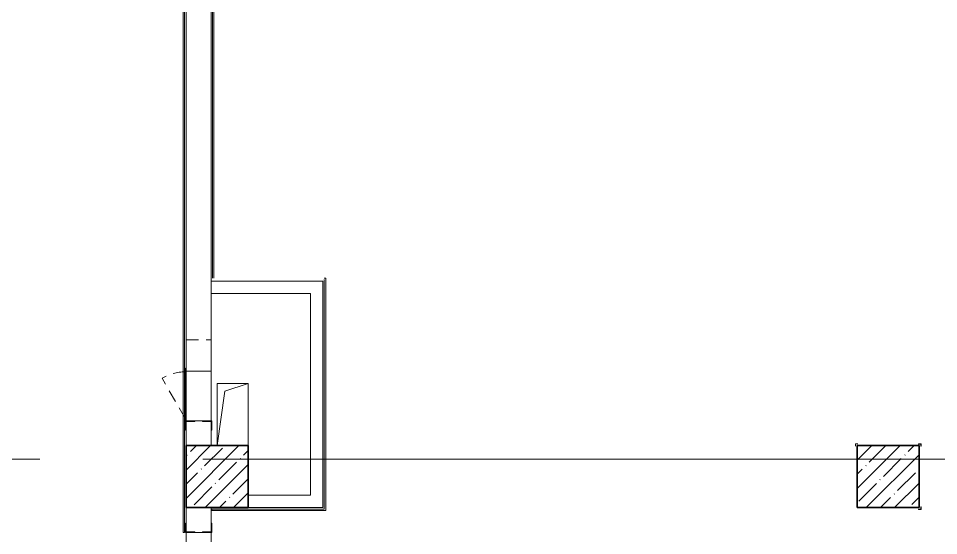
# Model space of a CAD drawing. Header units: millimetres. Extents: x 5993 to 95364, y 94667 to 143522.
# Drawn here: x 48022 to 48625, y 117819 to 118158 of the extents above; entities that cross this region are included whole.
import ezdxf

# ---------------------------------------------------------------- set-up
doc = ezdxf.new("R2010")
doc.units = ezdxf.units.MM
for name, pattern in [('200_ШТРИХ_ш1п0_6_', [160, 100, -60]), ('50_200_ШТРИХ_1Т_ш5_п1_п1_', [1400, 1000, -200, 0, -200]), ('Штрих короткий', [300, 150, -150])]:
    doc.linetypes.add(name, pattern=pattern)
for name, color, linetype, lineweight in [('0-2', 7, 'Continuous', 9), ('S-GRID-____-OTLN-1', 7, '50_200_ШТРИХ_1Т_ш5_п1_п1_', 9), ('Несущие колонны', 7, 'Continuous', 9), ('Несущие колонны-1', 7, 'Continuous', 35), ('Обобщенные модели', 7, 'Continuous', 9), ('Окна', 7, 'Continuous', 9), ('Открывание в плане-2', 7, '200_ШТРИХ_ш1п0_6_', 9), ('Перемычка-1', 7, 'Штрих короткий', 9), ('Перемычка_Пунктирные линии-1', 7, '200_ШТРИХ_ш1п0_6_', 9), ('Стены', 7, 'Continuous', 9), ('Стены-1', 7, 'Continuous', 13)]:
    doc.layers.add(name, color=color, linetype=linetype, lineweight=lineweight)

# ---------------------------------------------------------------- blocks, each defined once
blk = doc.blocks.new('BSC_Колонна _Прямоугольная - 500х500-V48-АИ2_01_План напольных покрытий и плинтусов 1го этажа _Часть 1_')
at = {"layer": 'Несущие колонны'}
h = blk.add_hatch(dxfattribs=at)
h.set_pattern_fill('FP_71', color=256, style=0, pattern_type=2)
h.set_pattern_definition([(45, (-85500, -48000), (-114.04925, 114.04925), []), (45, (-85385.95, -48000), (-114.04925, 114.04925), [201.613, -40.323, 3.353, -36.97])])
h.paths.add_polyline_path([(-250, -250), (250, -250), (250, 250), (-250, 250), (-250, -36.9)], flags=0)
at = {"layer": 'Несущие колонны-1'}
for p, q in [((250, 250), (-250, 250)), ((-250, 250), (-250, -250)), ((250, -250), (250, 250)), ((-250, -250), (250, -250))]:
    blk.add_line(p, q, dxfattribs=at)
blk = doc.blocks.new('BSC_Колонна _Прямоугольная - 500х500-V127-АИ2_01_План напольных покрытий и плинтусов 1го этажа _Часть 1_')
at = {"layer": 'Несущие колонны'}
h = blk.add_hatch(dxfattribs=at)
h.set_pattern_fill('FP_160', color=256, style=0, pattern_type=2)
h.set_pattern_definition([(45, (-80100, -48000), (-114.04925, 114.04925), []), (45, (-79985.95, -48000), (-114.04925, 114.04925), [201.613, -40.323, 3.353, -36.97])])
h.paths.add_polyline_path([(-250, -250), (250, -250), (250, 250), (-250, 250), (-250, -36.9)], flags=0)
at = {"layer": 'Несущие колонны-1'}
for p, q in [((250, 250), (-250, 250)), ((-250, 250), (-250, -250)), ((250, -250), (250, 250)), ((-250, -250), (250, -250))]:
    blk.add_line(p, q, dxfattribs=at)
blk = doc.blocks.new('AR_Отверстие Ниша - Лючок-32405162-АИ2_01_План напольных покрытий и плинтусов 1го этажа _Часть 1_')
at = {"layer": 'Окна'}
for p, q in [((200, 100), (-200, 100)), ((-200, 100), (-200, -100)), ((200, -31), (200, 31)), ((-200, -100), (200, -100))]:
    blk.add_line(p, q, dxfattribs=at)
blk = doc.blocks.new('Л_Общий_Лючок - Лючок-V200-АИ2_01_План напольных покрытий и плинтусов 1го этажа _Часть 1_')
at = {"layer": 'Окна'}
for p, q in [((424, 6), (0, 6)), ((400, 0), (424, 0)), ((424, 6), (424, 0))]:
    blk.add_line(p, q, dxfattribs=at)
at = {"layer": 'Открывание в плане-2'}
blk.add_line((16.4, 6), (342, 194), dxfattribs=at)
blk.add_arc((6, 0), 388, 0.89053, 30, dxfattribs=at)
blk = doc.blocks.new('АР_Перемычка1 - АР_Перемычка 2-29791561-АИ2_01_План напольных покрытий и плинтусов 1го этажа _Часть 1_')
at = {"layer": 'Перемычка_Пунктирные линии-1'}
for p, q in [((-250, 100), (0, 100)), ((-250, -100), (-250, 100)), ((-250, -100), (0, -100))]:
    blk.add_line(p, q, dxfattribs=at)
blk = doc.blocks.new('Фахверк_СКБ_Уголок - 200_4010-27904266-АИ2_01_План напольных покрытий и плинтусов 1го этажа _Часть 1_')
at = {"layer": 'Обобщенные модели'}
for p, q in [((125, 156), (50, 156)), ((50, 156), (50, 150)), ((50, 150), (119, 150)), ((119, 150), (119, 81)), ((125, 81), (125, 156)), ((119, 81), (125, 81)), ((125, 19), (119, 19)), ((119, 19), (119, -50)), ((125, -56), (125, 19)), ((119, -50), (50, -50)), ((50, -50), (50, -56)), ((50, -56), (125, -56))]:
    blk.add_line(p, q, dxfattribs=at)
blk = doc.blocks.new('AR_Отверстие прямоугольное _в плите_ - AR_Отверстие прямоугольное _в плите_-30459229-АИ2_01_План напольных покрытий и плинтусов 1го этажа _Часть 1_')
at = {"layer": 'Обобщенные модели'}
for p, q in [((125, 250), (-125, 250)), ((-125, 250), (-125, -250)), ((-62.5, 187.5), (125, 250)), ((125, -250), (125, 250)), ((-125, -250), (-62.5, 187.5))]:
    blk.add_line(p, q, dxfattribs=at)
blk = doc.blocks.new('Фахверк_СКБ_Уголок - 200_4010_1-27904896-АИ2_01_План напольных покрытий и плинтусов 1го этажа _Часть 1_')
at = {"layer": 'Обобщенные модели'}
for p, q in [((200, 156), (125, 156)), ((125, 156), (125, 81)), ((131, 81), (131, 150)), ((131, 150), (200, 150)), ((200, 150), (200, 156)), ((125, 81), (131, 81)), ((131, 19), (125, 19)), ((125, 19), (125, -56)), ((131, -50), (131, 19)), ((125, -56), (200, -56)), ((200, -50), (131, -50)), ((200, -56), (200, -50))]:
    blk.add_line(p, q, dxfattribs=at)
blk = doc.blocks.new('Проем_Дверь_Прямоугольный - 2250х2800h_витражные проемы-35232448-АИ2_01_План напольных покрытий и плинтусов 1го этажа _Часть 1_')
at = {"layer": 'Перемычка-1'}
for p, q in [((1125, 100), (-1125, 100)), ((1125, -100), (-1125, -100))]:
    blk.add_line(p, q, dxfattribs=at)
blk = doc.blocks.new('АР_Перемычка - АР_Перемычка-35232491-АИ2_01_План напольных покрытий и плинтусов 1го этажа _Часть 1_')
at = {"layer": 'Обобщенные модели'}
blk.add_line((0, -100), (9, -100), dxfattribs=at)
at = {"layer": 'Перемычка_Пунктирные линии-1'}
for p, q in [((0, 100), (2250, 100)), ((0, -100), (0, 100)), ((2250, 31), (2250, -31)), ((0, -100), (2250, -100))]:
    blk.add_line(p, q, dxfattribs=at)

msp = doc.modelspace()

# ---------------------------------------------------------------- linework, layer by layer
at = {"layer": 'S-GRID-____-OTLN-1', "color": 251, "lineweight": 15, "ltscale": 0.6, "true_color": 0x636466}
for p in [(47302.85, 117868.74), (47436.25, 117868.74)]:
    msp.add_line(p, (49173.9, 117868.74), dxfattribs=at)
at = {"layer": 'Обобщенные модели'}
for p, q in [((48572.12, 117878.93), (48570.5, 117878.93)), ((48570.5, 117878.93), (48570.5, 117877.3)), ((48570.5, 117877.3), (48570.66, 117877.3)), ((48570.66, 117877.3), (48570.66, 117878.76)), ((48570.66, 117878.76), (48572.12, 117878.76)), ((48572.12, 117878.76), (48572.12, 117878.93)), ((48611.85, 117878.84), (48611.85, 117878.68)), ((48613.47, 117878.84), (48611.85, 117878.84)), ((48611.85, 117878.68), (48613.31, 117878.68)), ((48613.31, 117878.68), (48613.31, 117877.22)), ((48613.31, 117877.22), (48613.47, 117877.22)), ((48613.47, 117877.22), (48613.47, 117878.84)), ((48613.48, 117837.5), (48613.31, 117837.5)), ((48613.31, 117837.5), (48613.31, 117836.03)), ((48613.48, 117835.87), (48613.48, 117837.5)), ((48613.31, 117836.03), (48611.85, 117836.03)), ((48611.85, 117836.03), (48611.85, 117835.87)), ((48611.85, 117835.87), (48613.48, 117835.87))]:
    msp.add_line(p, q, dxfattribs=at)
at = {"layer": 'Стены'}
for p, q in [((48130.23, 117820.73), (48130.23, 118386.43)), ((48131.12, 118386.43), (48131.12, 117820.73)), ((48149.36, 117987.43), (48149.36, 118238.94)), ((48150.25, 118238.04), (48150.25, 117987.43)), ((48223.51, 117987.43), (48222.61, 117987.43)), ((48222.61, 117836.03), (48222.61, 117986.53)), ((48223.51, 117987.43), (48223.51, 117835.14)), ((48148.87, 117836.03), (48222.61, 117836.03)), ((48148.87, 117835.14), (48148.87, 117836.03)), ((48223.51, 117835.14), (48148.87, 117835.14)), ((48130.23, 117820.73), (48131.12, 117820.73))]:
    msp.add_line(p, q, dxfattribs=at)
at = {"layer": 'Стены-1'}
for p, q in [((48132.1, 118262.38), (48132.1, 117928.5)), ((48148.38, 117926.54), (48148.38, 118264.33)), ((48221.64, 117985.55), (48148.38, 117985.55)), ((48148.38, 117985.55), (48148.38, 117977.42)), ((48221.64, 117977.42), (48221.64, 117985.55)), ((48148.38, 117977.42), (48213.5, 117977.42)), ((48213.5, 117977.42), (48213.5, 117845.15)), ((48221.64, 117837.01), (48221.64, 117977.42)), ((48132.1, 117887.88), (48132.1, 117877.71)), ((48148.38, 117877.71), (48148.38, 117887.88)), ((48213.5, 117845.15), (48172.8, 117845.15)), ((48132.1, 117837.01), (48132.1, 117826.83)), ((48148.38, 117826.83), (48148.38, 117837.01)), ((48172.8, 117837.01), (48213.5, 117837.01)), ((48213.5, 117837.01), (48221.64, 117837.01)), ((48137.72, 117820.73), (48142.76, 117820.73))]:
    msp.add_line(p, q, dxfattribs=at)

# ---------------------------------------------------------------- block references
at = {"layer": '0-2', "xscale": 0.08139549610658335, "yscale": 0.08139549610658335, "zscale": 0.08139549610658335}
for name, p, rotation in [('АР_Перемычка1 - АР_Перемычка 2-29791561-АИ2_01_План напольных покрытий и плинтусов 1го этажа _Часть 1_', (48140.24, 117926.54), 269.9999999999999), ('Л_Общий_Лючок - Лючок-V200-АИ2_01_План напольных покрытий и плинтусов 1го этажа _Часть 1_', (48132.1, 117893.98), 89.99999999999993), ('AR_Отверстие Ниша - Лючок-32405162-АИ2_01_План напольных покрытий и плинтусов 1го этажа _Часть 1_', (48140.24, 117910.26), 269.9999999999999), ('Фахверк_СКБ_Уголок - 200_4010-27904266-АИ2_01_План напольных покрытий и плинтусов 1го этажа _Часть 1_', (48144.31, 117883.81), 89.99999999999993), ('Фахверк_СКБ_Уголок - 200_4010_1-27904896-АИ2_01_План напольных покрытий и плинтусов 1го этажа _Часть 1_', (48144.31, 117810.55), 89.99999999999993), ('Проем_Дверь_Прямоугольный - 2250х2800h_витражные проемы-35232448-АИ2_01_План напольных покрытий и плинтусов 1го этажа _Часть 1_', (48140.24, 117729.16), 89.99999999999993), ('АР_Перемычка - АР_Перемычка-35232491-АИ2_01_План напольных покрытий и плинтусов 1го этажа _Часть 1_', (48140.24, 117637.59), 89.99999999999993)]:
    msp.add_blockref(name, p, dxfattribs=dict(at, rotation=rotation))
for name, p in [('AR_Отверстие прямоугольное _в плите_ - AR_Отверстие прямоугольное _в плите_-30459229-АИ2_01_План напольных покрытий и плинтусов 1го этажа _Часть 1_', (48162.62, 117898.05)), ('BSC_Колонна _Прямоугольная - 500х500-V127-АИ2_01_План напольных покрытий и плинтусов 1го этажа _Часть 1_', (48152.45, 117857.36)), ('BSC_Колонна _Прямоугольная - 500х500-V48-АИ2_01_План напольных покрытий и плинтусов 1го этажа _Часть 1_', (48591.99, 117857.36))]:
    msp.add_blockref(name, p, dxfattribs=at)

doc.saveas('drawing.dxf')
